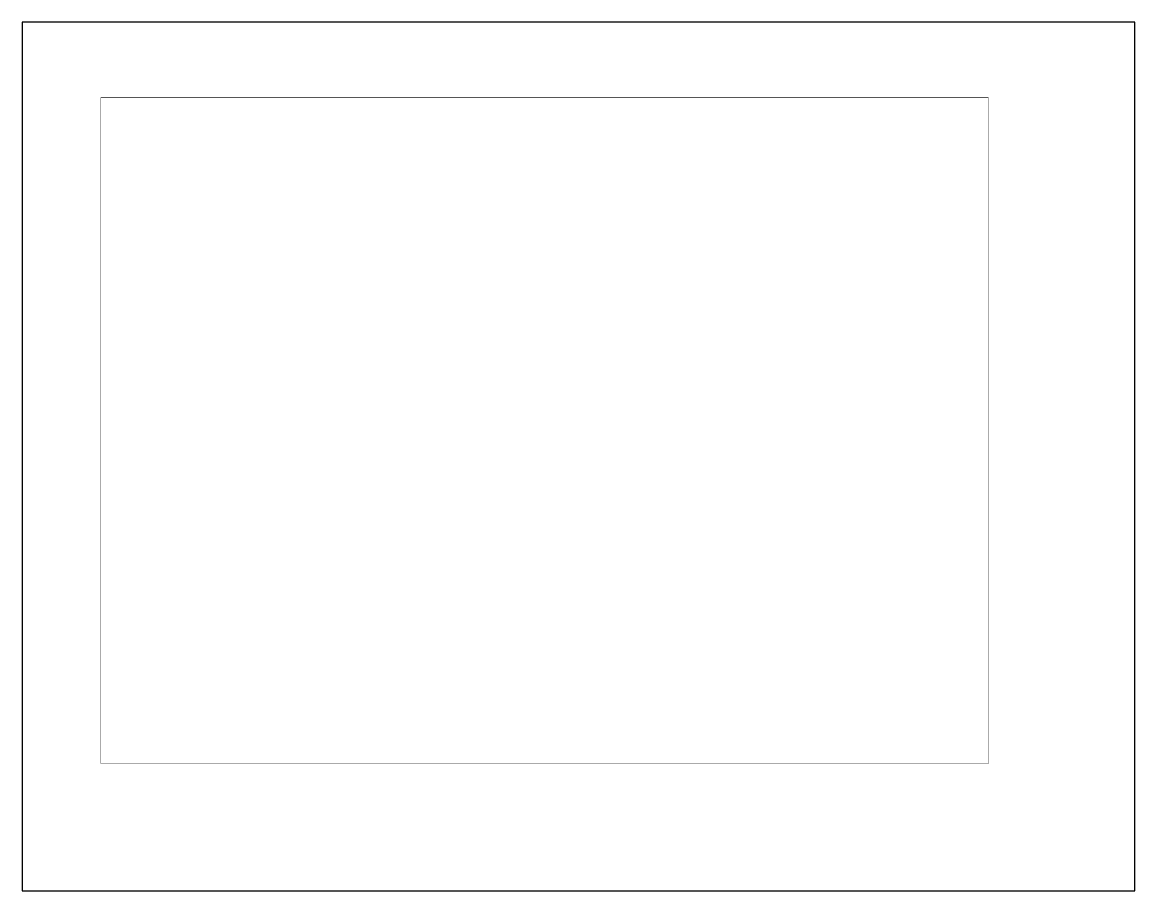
# Model space of a CAD drawing. Extents: x 3.15 to 8.08, y 3.5 to 7.35.
import ezdxf

# ---------------------------------------------------------------- set-up
doc = ezdxf.new("R2010")
doc.units = 0
doc.layers.get('0').update_dxf_attribs({"linetype": 'CONTINUOUS'})

msp = doc.modelspace()

# ---------------------------------------------------------------- linework, layer by layer
at = {"color": 0}
msp.add_lwpolyline([(8.07986, 7.35265), (3.14615, 7.35265), (3.14615, 3.50114), (8.07986, 3.50114), (8.07986, 7.35265)], close=True, dxfattribs=at)
at = {"color": 7, "const_width": 0.00197}
for points in [[(7.43121, 7.01801), (3.49419, 7.01801)], [(3.49419, 7.01801), (3.49419, 4.06521)], [(7.43121, 4.06521), (7.43121, 7.01801)], [(3.49419, 4.06521), (7.43121, 4.06521)]]:
    msp.add_lwpolyline(points, dxfattribs=at)

doc.saveas('drawing.dxf')
